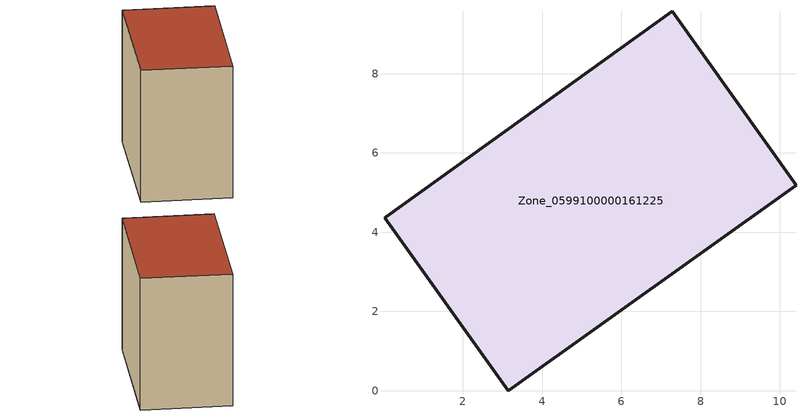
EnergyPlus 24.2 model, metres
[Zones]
Zone_0599100000161225
 floor ground (C_G): 10.4,5.18 3.14,0 0.02,4.36 0.07,4.39 7.28,9.57 z0
 wall outside (C_F): 10.4,5.18 7.28,9.57 0.07,4.39 0.02,4.36 3.14,0 10.4,5.18 z0:8.27
 roof outside (C_R): 3.14,0 10.4,5.18 7.28,9.57 0.07,4.39 0.02,4.36 z8.27
[BUILDING]
Pand.0599100000161225: North Axis=0; Terrain=City; Loads Convergence Tolerance Value=0.04; Temperature Convergence Tolerance Value=0.4; Solar Distribution=FullExterior; Maximum Number of Warmup Days=25; Minimum Number of Warmup Days=1
[Site:Location]
Rotterdam.The.Hague.AP_ZH_NLD Design_Conditions: Latitude=51.96; Longitude=4.45; Time Zone=1; Elevation=-4.5
[SITE:GROUNDTEMPERATURE:BUILDINGSURFACE]
18, 18, 18, 18, 18, 18, 18, 18, 18, 18, 18, 18
[MATERIAL] Thermal Absorptance=0.9; Solar Absorptance=0.7; Visible Absorptance=0.7
Name | Roughness | Thickness | Conductivity | Density | Specific Heat
G.TI.1975-1991 | MediumSmooth | 0.15 | 0.288461 | 540 | 1210
F.TI.1975-1991 | Rough | 0.3 | 0.230769 | 1920 | 840
R.TI.1975-1991 | MediumRough | 0.2 | 0.153846 | 1500 | 1000
[CONSTRUCTION]
C_G: G.TI.1975-1991
C_F: F.TI.1975-1991
C_R: R.TI.1975-1991
[ZONE]
Zone_0599100000161225: Type=1; Multiplier=1; Ceiling Height=Autocalculate; Volume=Autocalculate; Floor Area=autocalculate; Part of Total Floor Area=Yes
[ZONEINFILTRATION:DESIGNFLOWRATE]
Infil_Zone_0599100000161225: Zone or ZoneList or Space or SpaceList=Zone_0599100000161225; Schedule=AlwaysOn; Design Flow Rate Calculation Method=Flow/Area; Flow Rate per Floor Area=0.003; Constant Term Coefficient=1; Temperature Term Coefficient=0; Velocity Term Coefficient=0; Velocity Squared Term Coefficient=0
[HVACTEMPLATE:ZONE:IDEALLOADSAIRSYSTEM]
Zone_0599100000161225: Maximum Heating Supply Air Temperature=50; Minimum Cooling Supply Air Temperature=13; Maximum Heating Supply Air Humidity Ratio=0.0156; Minimum Cooling Supply Air Humidity Ratio=0.0077; Heating Limit=NoLimit; Cooling Limit=NoLimit; Dehumidification Control Type=ConstantSensibleHeatRatio; Cooling Sensible Heat Ratio=0.7; Dehumidification Setpoint=60; Humidification Control Type=None; Humidification Setpoint=30; Outdoor Air Method=None; Outdoor Air Flow Rate per Person=0.00944; Outdoor Air Flow Rate per Zone Floor Area=0; Outdoor Air Flow Rate per Zone=0; Demand Controlled Ventilation Type=None; Outdoor Air Economizer Type=NoEconomizer; Heat Recovery Type=None; Sensible Heat Recovery Effectiveness=0.7; Latent Heat Recovery Effectiveness=0.65
[ZONECONTROL:THERMOSTAT]
ThermostatControl_Zone_0599100000161225: Zone or ZoneList=Zone_0599100000161225; Control Type Schedule=DualSetpointControlType; Control 1=Thermostat_Zone_0599100000161225; Temperature Difference Between Cutout And Setpoint=0
[THERMOSTATSETPOINT:DUALSETPOINT]
Thermostat_Zone_0599100000161225: Heating Setpoint Temperature Schedule=HeatingSetpoint_Zone_0599100000161225; Cooling Setpoint Temperature Schedule=CoolingSetpoint_Zone_0599100000161225
[SCHEDULE:COMPACT]
HeatingSetpoint_Zone_0599100000161225: Through: 12/31, For: AllDays, Until: 24:00, 21
CoolingSetpoint_Zone_0599100000161225: Through: 12/31, For: AllDays, Until: 24:00, 24
DualSetpointControlType: Through: 12/31, For: AllDays, Until: 24:00, 4
AlwaysOn: Through: 12/31, For: AllDays, Until: 24:00, 1
